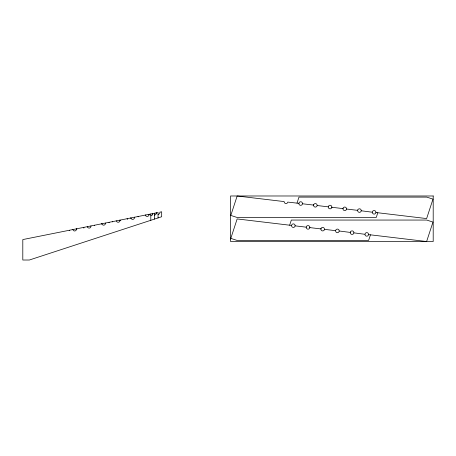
<?xml version="1.0" encoding="UTF-8"?>
<svg xmlns="http://www.w3.org/2000/svg" width="456" height="456" viewBox="0 0 456 456"><rect width="100%" height="100%" fill="white"/><g stroke="black" fill="none" stroke-linecap="round" stroke-linejoin="round"><path stroke-width="0.68" d="M291.544 225.424L291.532 225.823A1.813 1.813 0 0 0 295.129 225.925L295.14 225.737A1.813 1.813 0 0 0 291.612 225.076L291.544 225.424L237.154 218.937L230.576 239.069M353.867 232.851L364.965 234.293A1.813 1.813 0 0 0 368.499 234.954L368.573 234.207A1.813 1.813 0 0 0 364.982 234.105M372.324 212.103L372.33 212.023A1.813 1.813 0 0 1 375.926 212.131L375.847 212.878A1.813 1.813 0 0 1 372.313 212.217L361.22 210.775M302.493 203.655L302.413 204.123A1.813 1.813 0 0 1 298.88 203.461L298.959 202.994A1.813 1.813 0 0 1 302.499 203.655M309.829 227.487L309.749 227.949A1.813 1.813 0 0 1 306.215 227.287L306.295 226.826A1.813 1.813 0 0 1 309.835 227.487M331.865 207.161L331.786 207.622A1.813 1.813 0 0 1 328.252 206.961L328.331 206.5A1.813 1.813 0 0 1 331.871 207.161M339.19 231.101L339.121 231.454A1.813 1.813 0 0 1 335.587 230.793L335.667 230.326A1.813 1.813 0 0 1 339.207 230.987L350.299 232.429M357.709 209.999L357.629 210.467A1.813 1.813 0 0 0 361.163 211.128L361.243 210.661A1.813 1.813 0 0 0 357.715 209.999M289.657 225.196L291.338 220.054L426.742 220.054L432.972 222.095L426.616 241.526L368.562 234.606M297.01 203.119L298.976 197.106L426.748 197.106L432.983 199.141L426.628 218.572L375.909 212.524M370.449 234.829L368.619 240.409L237.034 240.409L230.576 238.3M377.796 212.752L376.257 217.455L237.04 217.455L230.81 215.42L237.166 195.989L284.208 201.592L284.196 201.991A1.813 1.813 0 0 0 287.787 202.099L298.897 203.347M302.47 203.769L313.585 205.097M317.159 205.525L328.274 206.847M331.843 207.275L342.963 208.597M346.531 209.025L357.647 210.353M295.117 225.851L306.232 227.173M309.806 227.601L320.921 228.923M324.495 229.351L335.61 230.679M83.676 227.396L83.699 227.464A1.813 1.813 0 0 1 83.71 227.937M76.511 228.826L76.619 229.208A1.813 1.813 0 0 0 76.87 229.613M76.42 228.844L76.443 228.918A1.813 1.813 0 0 1 72.994 229.938L72.886 229.556M69.255 230.28L69.369 230.662M156.288 212.872L156.3 212.986A1.813 1.813 0 0 0 156.773 213.801M156.191 212.889L156.237 213.243A1.813 1.813 0 0 1 154.424 215.055M152.663 213.596L152.674 213.716A1.813 1.813 0 0 0 152.857 214.149M152.566 213.619L152.612 213.972A1.813 1.813 0 0 1 150.799 215.785M149.032 214.326L149.049 214.44A1.813 1.813 0 0 0 149.232 214.879M148.941 214.343L148.987 214.696A1.813 1.813 0 0 1 145.424 215.164L145.407 215.05M145.316 215.067L145.361 215.42M138.065 216.52L138.111 216.874M134.531 217.221L134.543 217.341A1.813 1.813 0 0 0 134.725 217.78M134.434 217.244L134.486 217.597A1.813 1.813 0 0 1 130.918 218.065L130.906 217.951M130.809 217.968L130.855 218.321M127.275 218.675L127.292 218.789A1.813 1.813 0 0 0 127.475 219.228M127.184 218.692L127.23 219.045M120.025 220.123L120.042 220.242A1.813 1.813 0 0 0 120.224 220.675M119.934 220.145L119.979 220.499A1.813 1.813 0 0 1 116.417 220.966L116.4 220.852M112.678 221.593L112.729 221.947M109.052 222.317L109.098 222.67M105.427 223.047L105.473 223.4A1.813 1.813 0 0 1 101.91 223.867L101.893 223.753M101.802 223.771L101.848 224.124M94.552 225.218L94.597 225.572M90.926 225.948L90.972 226.301A1.813 1.813 0 0 1 87.404 226.769L87.392 226.649M87.295 226.672L87.347 227.025M83.767 227.379L83.779 227.493A1.813 1.813 0 0 0 83.961 227.932M158.055 217.928L158.055 212.519L22.8 239.571L22.8 260.017L29.355 260.017L161.68 216.742L161.68 211.795L159.817 212.165L159.868 212.519A1.813 1.813 0 0 1 158.055 214.331M154.424 213.243L154.424 219.114M150.799 213.972L150.799 220.299M313.642 204.744L313.563 205.211A1.813 1.813 0 0 0 317.097 205.873L317.176 205.405A1.813 1.813 0 0 0 313.654 204.744M320.984 228.576L320.899 229.043A1.813 1.813 0 0 0 324.433 229.704L324.512 229.237A1.813 1.813 0 0 0 320.99 228.576M343.02 208.249L342.94 208.717A1.813 1.813 0 0 0 346.474 209.378L346.554 208.911A1.813 1.813 0 0 0 343.026 208.249M350.356 232.075L350.276 232.543A1.813 1.813 0 0 0 353.81 233.204L353.89 232.737A1.813 1.813 0 0 0 350.362 232.075M433.2 195.983L230.576 195.983L230.576 241.526L433.2 241.526L433.2 195.983"/></g></svg>
